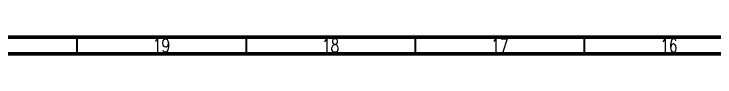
# Model space of a CAD drawing. Header units: millimetres. Extents: x -294 to 2792, y 5 to 1659.
# Drawn here: x 230.8 to 438, y 831 to 836 of the extents above; entities that cross this region are included whole.
import ezdxf

# ---------------------------------------------------------------- set-up
doc = ezdxf.new("R2010")
doc.units = ezdxf.units.MM
doc.layers.get('0').update_dxf_attribs({"lineweight": 18})
doc.styles.add('SLDTEXTSTYLE0', font='txt.shx', dxfattribs={"width": 0.75})

msp = doc.modelspace()

# ---------------------------------------------------------------- linework, layer by layer
at = {"color": 7, "linetype": 'Continuous', "lineweight": 70}
for p, q in [((15, 836), (1184, 836)), ((20, 831), (1179, 831))]:
    msp.add_line(p, q, dxfattribs=at)
at = {"color": 7, "linetype": 'Continuous', "lineweight": 35}
for p, q in [((249.5, 831), (249.5, 836)), ((299.5, 831), (299.5, 836)), ((349.5, 831), (349.5, 836)), ((399.5, 831), (399.5, 836))]:
    msp.add_line(p, q, dxfattribs=at)

# ---------------------------------------------------------------- texts
at = {"color": 7, "linetype": 'Continuous', "lineweight": 0, "char_height": 3.9687, "width": 5.95312, "attachment_point": 2, "style": 'SLDTEXTSTYLE0'}
for s, insert in [('19', (274.42, 835.47)), ('18', (324.42, 835.47)), ('17', (374.42, 835.47)), ('16', (424.42, 835.47))]:
    msp.add_mtext(s, dxfattribs=dict(at, insert=insert))

doc.saveas('drawing.dxf')
